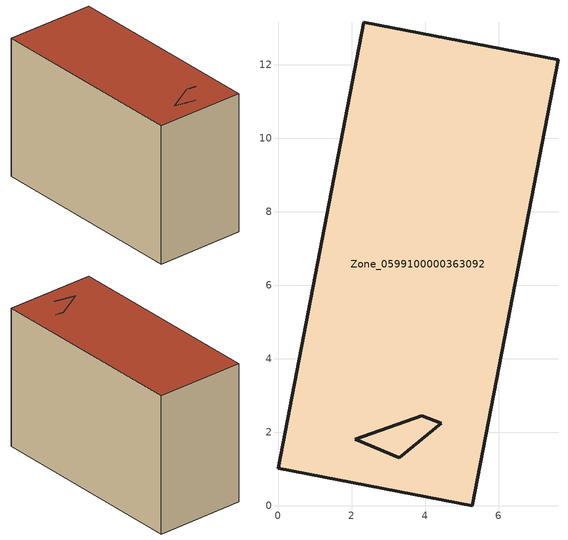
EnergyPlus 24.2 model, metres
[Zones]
Zone_0599100000363092
 floor ground (C_G): 2.33,13.15 7.62,12.14 5.28,0 0,1.02 z0; 4.45,2.24 3.91,2.45 2.1,1.81 3.29,1.31 z0
 wall outside (C_F): 5.28,0 7.62,12.14 2.33,13.15 0,1.02 5.28,0 / 2.1,1.81 3.91,2.45 4.45,2.24 3.29,1.31 2.1,1.81 z0:8.44
 roof outside (C_R): 7.62,12.14 2.33,13.15 0,1.02 5.28,0 z8.44; 3.91,2.45 4.45,2.24 3.29,1.31 2.1,1.81 z8.44
[BUILDING]
Pand.0599100000363092: North Axis=0; Terrain=City; Loads Convergence Tolerance Value=0.04; Temperature Convergence Tolerance Value=0.4; Solar Distribution=FullExterior; Maximum Number of Warmup Days=25; Minimum Number of Warmup Days=1
[Site:Location]
Rotterdam.The.Hague.AP_ZH_NLD Design_Conditions: Latitude=51.96; Longitude=4.45; Time Zone=1; Elevation=-4.5
[SITE:GROUNDTEMPERATURE:BUILDINGSURFACE]
18, 18, 18, 18, 18, 18, 18, 18, 18, 18, 18, 18
[MATERIAL] Thermal Absorptance=0.9; Solar Absorptance=0.7; Visible Absorptance=0.7
Name | Roughness | Thickness | Conductivity | Density | Specific Heat
G.TI.1992-2005 | MediumSmooth | 0.15 | 0.06 | 540 | 1210
F.TI.1992-2005 | Rough | 0.3 | 0.12 | 1920 | 840
R.TI.1992-2005 | MediumRough | 0.2 | 0.08 | 1500 | 1000
[CONSTRUCTION]
C_G: G.TI.1992-2005
C_F: F.TI.1992-2005
C_R: R.TI.1992-2005
[ZONE]
Zone_0599100000363092: Type=1; Multiplier=1; Ceiling Height=Autocalculate; Volume=Autocalculate; Floor Area=autocalculate; Part of Total Floor Area=Yes
[ZONEINFILTRATION:DESIGNFLOWRATE]
Infil_Zone_0599100000363092: Zone or ZoneList or Space or SpaceList=Zone_0599100000363092; Schedule=AlwaysOn; Design Flow Rate Calculation Method=Flow/Area; Flow Rate per Floor Area=0.0015; Constant Term Coefficient=1; Temperature Term Coefficient=0; Velocity Term Coefficient=0; Velocity Squared Term Coefficient=0
[HVACTEMPLATE:ZONE:IDEALLOADSAIRSYSTEM]
Zone_0599100000363092: Maximum Heating Supply Air Temperature=50; Minimum Cooling Supply Air Temperature=13; Maximum Heating Supply Air Humidity Ratio=0.0156; Minimum Cooling Supply Air Humidity Ratio=0.0077; Heating Limit=NoLimit; Cooling Limit=NoLimit; Dehumidification Control Type=ConstantSensibleHeatRatio; Cooling Sensible Heat Ratio=0.7; Dehumidification Setpoint=60; Humidification Control Type=None; Humidification Setpoint=30; Outdoor Air Method=None; Outdoor Air Flow Rate per Person=0.00944; Outdoor Air Flow Rate per Zone Floor Area=0; Outdoor Air Flow Rate per Zone=0; Demand Controlled Ventilation Type=None; Outdoor Air Economizer Type=NoEconomizer; Heat Recovery Type=None; Sensible Heat Recovery Effectiveness=0.7; Latent Heat Recovery Effectiveness=0.65
[ZONECONTROL:THERMOSTAT]
ThermostatControl_Zone_0599100000363092: Zone or ZoneList=Zone_0599100000363092; Control Type Schedule=DualSetpointControlType; Control 1=Thermostat_Zone_0599100000363092; Temperature Difference Between Cutout And Setpoint=0
[THERMOSTATSETPOINT:DUALSETPOINT]
Thermostat_Zone_0599100000363092: Heating Setpoint Temperature Schedule=HeatingSetpoint_Zone_0599100000363092; Cooling Setpoint Temperature Schedule=CoolingSetpoint_Zone_0599100000363092
[SCHEDULE:COMPACT]
HeatingSetpoint_Zone_0599100000363092: Through: 12/31, For: AllDays, Until: 24:00, 21
CoolingSetpoint_Zone_0599100000363092: Through: 12/31, For: AllDays, Until: 24:00, 24
DualSetpointControlType: Through: 12/31, For: AllDays, Until: 24:00, 4
AlwaysOn: Through: 12/31, For: AllDays, Until: 24:00, 1
